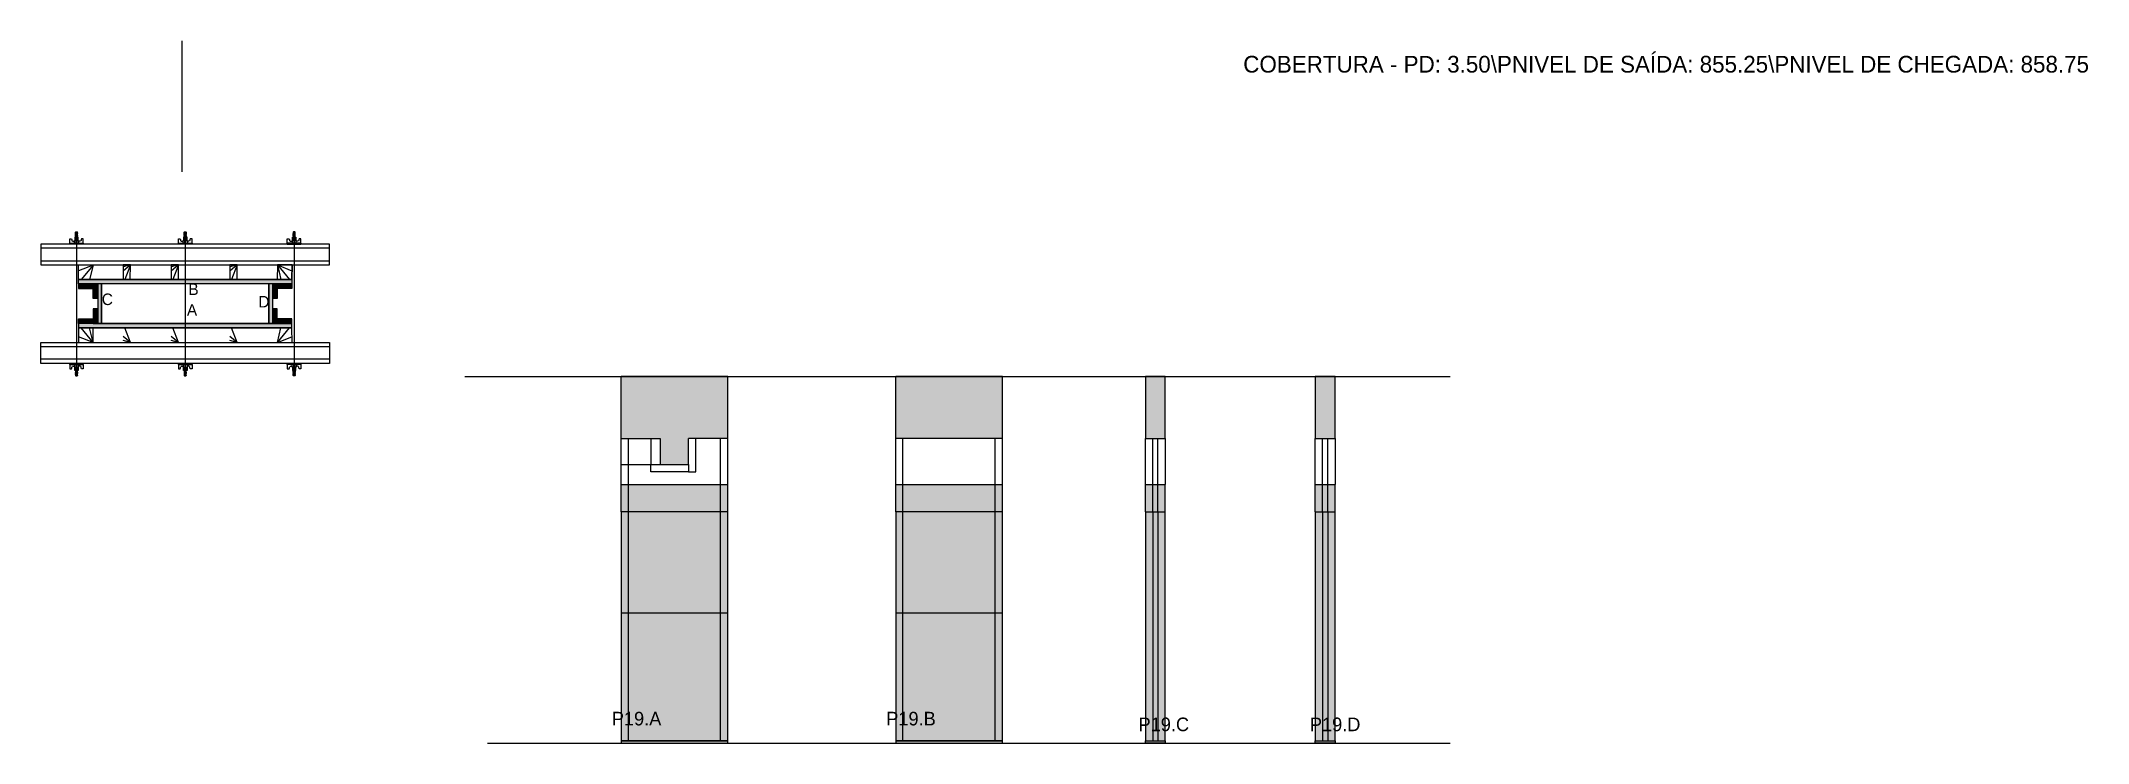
# Model space of a CAD drawing. Header units: metres. Extents: x 2846 to 4803, y 11245 to 11916.
import ezdxf

# ---------------------------------------------------------------- set-up
doc = ezdxf.new("R2010")
doc.units = ezdxf.units.M
for name, color, linetype in [('CHAPA', 7, 'Continuous'), ('COTA', 7, 'Continuous'), ('Hachura', 7, 'Continuous'), ('Madeira', 7, 'Continuous'), ('NOMENCLATURA', 7, 'Continuous'), ('Nível', 7, 'Continuous'), ('Painéis', 7, 'Continuous'), ('Perfil Metálico', 7, 'Continuous'), ('SARR_2.2x7', 7, 'Continuous'), ('SARRAFO', 7, 'Continuous'), ('Texto Seção', 7, 'Continuous'), ('TEXTO_GERAL', 7, 'Continuous')]:
    doc.layers.add(name, color=color, linetype=linetype)

msp = doc.modelspace()

# ---------------------------------------------------------------- hatches: boundary and pattern name
at = {"layer": 'COTA'}
h = msp.add_hatch(color=7, dxfattribs=at)
h.dxf.hatch_style = 1
h.paths.add_polyline_path([(3438, 11536.3), (3438, 11511.3), (3438, 11511.3), (3465, 11511.3), (3465, 11511.3), (3465, 11536.3), (3465, 11536.3), (3502.5, 11536.3), (3502.5, 11536.3), (3502.5, 11595.3), (3502.5, 11595.3), (3400.5, 11595.3), (3400.5, 11595.3), (3400.5, 11536.3), (3400.5, 11536.3), (3438, 11536.3)])
h = msp.add_hatch(color=7, dxfattribs=at)
h.dxf.hatch_style = 1
h.paths.add_polyline_path([(3663, 11595.3), (3663, 11536.3), (3663, 11536.3), (3765, 11536.3), (3765, 11536.3), (3765, 11595.3), (3765, 11595.3), (3663, 11595.3)])
h = msp.add_hatch(color=7, dxfattribs=at)
h.dxf.hatch_style = 1
h.paths.add_polyline_path([(3920.7, 11536.3), (3920.7, 11595.3), (3920.7, 11595.3), (3901.7, 11595.3), (3901.7, 11595.3), (3901.7, 11536.3), (3901.7, 11536.3), (3920.7, 11536.3)])
h = msp.add_hatch(color=7, dxfattribs=at)
h.dxf.hatch_style = 1
h.paths.add_polyline_path([(4083.2, 11536.3), (4083.2, 11595.3), (4083.2, 11595.3), (4064.2, 11595.3), (4064.2, 11595.3), (4064.2, 11536.3), (4064.2, 11536.3), (4083.2, 11536.3)])
at = {"layer": 'Hachura'}
h = msp.add_hatch(color=7, dxfattribs=at)
h.dxf.hatch_style = 1
h.paths.add_polyline_path([(2881.8, 11684), (2881.8, 11688), (2881.8, 11688), (3085.8, 11688), (3085.8, 11688), (3085.8, 11684), (3085.8, 11684), (2881.8, 11684)])
h = msp.add_hatch(color=7, dxfattribs=at)
h.dxf.hatch_style = 1
h.paths.add_polyline_path([(2881.8, 11684), (2881.8, 11688), (2881.8, 11688), (3085.8, 11688), (3085.8, 11688), (3085.8, 11684), (3085.8, 11684), (2881.8, 11684)])
h = msp.add_hatch(color=7, dxfattribs=at)
h.dxf.hatch_style = 1
h.paths.add_polyline_path([(2895.8, 11684), (2895.8, 11679.6), (2895.8, 11679.6), (2881.8, 11679.6), (2881.8, 11679.6), (2881.8, 11684), (2881.8, 11684), (2895.8, 11684)])
h = msp.add_hatch(color=7, dxfattribs=at)
h.dxf.hatch_style = 1
h.paths.add_polyline_path([(2900.2, 11684), (2895.8, 11684), (2895.8, 11684), (2895.8, 11670), (2895.8, 11670), (2900.2, 11670), (2900.2, 11670), (2900.2, 11684)])
h = msp.add_hatch(color=7, dxfattribs=at)
h.dxf.hatch_style = 1
h.paths.add_polyline_path([(2903.8, 11684), (2900.2, 11684), (2900.2, 11684), (2900.2, 11646), (2900.2, 11646), (2903.8, 11646), (2903.8, 11646), (2903.8, 11684)])
h = msp.add_hatch(color=7, dxfattribs=at)
h.dxf.hatch_style = 1
h.paths.add_polyline_path([(2903.8, 11684), (2900.2, 11684), (2900.2, 11684), (2900.2, 11646), (2900.2, 11646), (2903.8, 11646), (2903.8, 11646), (2903.8, 11684)])
h = msp.add_hatch(color=7, dxfattribs=at)
h.dxf.hatch_style = 1
h.paths.add_polyline_path([(3067.4, 11684), (3063.8, 11684), (3063.8, 11684), (3063.8, 11646), (3063.8, 11646), (3067.4, 11646), (3067.4, 11646), (3067.4, 11684)])
h = msp.add_hatch(color=7, dxfattribs=at)
h.dxf.hatch_style = 1
h.paths.add_polyline_path([(3067.4, 11684), (3063.8, 11684), (3063.8, 11684), (3063.8, 11646), (3063.8, 11646), (3067.4, 11646), (3067.4, 11646), (3067.4, 11684)])
h = msp.add_hatch(color=7, dxfattribs=at)
h.dxf.hatch_style = 1
h.paths.add_polyline_path([(3071.8, 11684), (3067.4, 11684), (3067.4, 11684), (3067.4, 11670), (3067.4, 11670), (3071.8, 11670), (3071.8, 11670), (3071.8, 11684)])
h = msp.add_hatch(color=7, dxfattribs=at)
h.dxf.hatch_style = 1
h.paths.add_polyline_path([(3071.8, 11684), (3071.8, 11679.6), (3071.8, 11679.6), (3085.8, 11679.6), (3085.8, 11679.6), (3085.8, 11684), (3085.8, 11684), (3071.8, 11684)])
h = msp.add_hatch(color=7, dxfattribs=at)
h.dxf.hatch_style = 1
h.paths.add_polyline_path([(2895.8, 11646), (2895.8, 11650.4), (2895.8, 11650.4), (2881.8, 11650.4), (2881.8, 11650.4), (2881.8, 11646), (2881.8, 11646), (2895.8, 11646)])
h = msp.add_hatch(color=7, dxfattribs=at)
h.dxf.hatch_style = 1
h.paths.add_polyline_path([(2881.8, 11646), (2881.8, 11642), (2881.8, 11642), (3085.8, 11642), (3085.8, 11642), (3085.8, 11646), (3085.8, 11646), (2881.8, 11646)])
h = msp.add_hatch(color=7, dxfattribs=at)
h.dxf.hatch_style = 1
h.paths.add_polyline_path([(2881.8, 11646), (2881.8, 11642), (2881.8, 11642), (3085.8, 11642), (3085.8, 11642), (3085.8, 11646), (3085.8, 11646), (2881.8, 11646)])
h = msp.add_hatch(color=7, dxfattribs=at)
h.dxf.hatch_style = 1
h.paths.add_polyline_path([(2900.2, 11646), (2895.8, 11646), (2895.8, 11646), (2895.8, 11660), (2895.8, 11660), (2900.2, 11660), (2900.2, 11660), (2900.2, 11646)])
h = msp.add_hatch(color=7, dxfattribs=at)
h.dxf.hatch_style = 1
h.paths.add_polyline_path([(3071.8, 11646), (3067.4, 11646), (3067.4, 11646), (3067.4, 11660), (3067.4, 11660), (3071.8, 11660), (3071.8, 11660), (3071.8, 11646)])
h = msp.add_hatch(color=7, dxfattribs=at)
h.dxf.hatch_style = 1
h.paths.add_polyline_path([(3071.8, 11646), (3071.8, 11650.4), (3071.8, 11650.4), (3085.8, 11650.4), (3085.8, 11650.4), (3085.8, 11646), (3085.8, 11646), (3071.8, 11646)])
h = msp.add_hatch(color=7, dxfattribs=at)
h.dxf.hatch_style = 1
h.paths.add_polyline_path([(3502.5, 11492.3), (3400.5, 11492.3), (3400.5, 11492.3), (3400.5, 11245.3), (3400.5, 11245.3), (3502.5, 11245.3), (3502.5, 11245.3), (3502.5, 11492.3)])
h = msp.add_hatch(color=7, dxfattribs=at)
h.dxf.hatch_style = 1
h.paths.add_polyline_path([(3765, 11492.3), (3663, 11492.3), (3663, 11492.3), (3663, 11245.3), (3663, 11245.3), (3765, 11245.3), (3765, 11245.3), (3765, 11492.3)])
h = msp.add_hatch(color=7, dxfattribs=at)
h.dxf.hatch_style = 1
h.paths.add_polyline_path([(3920.7, 11492.3), (3901.7, 11492.3), (3901.7, 11492.3), (3901.7, 11245.3), (3901.7, 11245.3), (3920.7, 11245.3), (3920.7, 11245.3), (3920.7, 11492.3)])
h = msp.add_hatch(color=7, dxfattribs=at)
h.dxf.hatch_style = 1
h.paths.add_polyline_path([(4083.2, 11492.3), (4064.2, 11492.3), (4064.2, 11492.3), (4064.2, 11245.3), (4064.2, 11245.3), (4083.2, 11245.3), (4083.2, 11245.3), (4083.2, 11492.3)])

# ---------------------------------------------------------------- linework, layer by layer
at = {"layer": 'CHAPA', "color": 7, "lineweight": 25}
for points in [[(2881.8, 11684), (2881.8, 11688), (3085.8, 11688), (3085.8, 11684)], [(2881.8, 11684), (2881.8, 11688), (3085.8, 11688), (3085.8, 11684)], [(2903.8, 11684), (2900.2, 11684), (2900.2, 11646), (2903.8, 11646)], [(2903.8, 11684), (2900.2, 11684), (2900.2, 11646), (2903.8, 11646)], [(3067.4, 11684), (3063.8, 11684), (3063.8, 11646), (3067.4, 11646)], [(3067.4, 11684), (3063.8, 11684), (3063.8, 11646), (3067.4, 11646)], [(2881.8, 11646), (2881.8, 11642), (3085.8, 11642), (3085.8, 11646)], [(2881.8, 11646), (2881.8, 11642), (3085.8, 11642), (3085.8, 11646)]]:
    msp.add_lwpolyline(points, close=True, dxfattribs=at)
at = {"layer": 'COTA', "color": 7, "lineweight": 25}
for p, q in [((3502.5, 11595.3), (3400.5, 11595.3)), ((3400.5, 11536.3), (3400.5, 11595.3)), ((3502.5, 11536.3), (3502.5, 11595.3)), ((3663, 11536.3), (3663, 11595.3)), ((3765, 11595.3), (3663, 11595.3)), ((3765, 11536.3), (3765, 11595.3))]:
    msp.add_line(p, q, dxfattribs=at)
for points in [[(3920.7, 11536.3), (3920.7, 11595.3), (3901.7, 11595.3), (3901.7, 11536.3)], [(4083.2, 11536.3), (4083.2, 11595.3), (4064.2, 11595.3), (4064.2, 11536.3)]]:
    msp.add_lwpolyline(points, dxfattribs=at)
at = {"layer": 'Defpoints', "color": 7, "lineweight": 25}
msp.add_line((2980.8, 11791), (2980.8, 11916), dxfattribs=at)
at = {"layer": 'Hachura', "color": 7, "lineweight": 25}
for p, q in [((2873.4, 11722), (2873.4, 11727.1)), ((2873.4, 11727.1), (2875.1, 11727.1)), ((2875.1, 11727.1), (2875.6, 11724.9)), ((2876, 11724.7), (2877.9, 11724.7)), ((2877.9, 11725.4), (2881.8, 11725.4)), ((2877.9, 11722.9), (2877.9, 11725.4)), ((2881.5, 11728.7), (2878.2, 11728.7)), ((2878.2, 11728.7), (2878.2, 11725.4)), ((2881.5, 11728.6), (2878.2, 11728.6)), ((2878.7, 11733), (2880.9, 11731.9)), ((2880.8, 11731.7), (2878.7, 11732.8)), ((2878.7, 11731.9), (2880.9, 11730.8)), ((2880.8, 11730.5), (2878.7, 11731.6)), ((2878.7, 11730.7), (2880.9, 11729.6)), ((2880.8, 11729.4), (2878.7, 11730.5)), ((2880, 11728.7), (2878.7, 11729.3)), ((2878.8, 11733.4), (2879.1, 11733.8)), ((2878.8, 11733.1), (2878.8, 11733.4)), ((2878.8, 11733.4), (2878.8, 11733.4)), ((2880.7, 11733.4), (2878.8, 11733.4)), ((2878.8, 11733.1), (2880.7, 11732.1)), ((2878.8, 11733.1), (2880.7, 11732.1)), ((2878.8, 11731.9), (2878.8, 11732.6)), ((2880.7, 11731.6), (2878.8, 11732.6)), ((2878.8, 11731.9), (2880.7, 11731)), ((2878.8, 11730.8), (2878.8, 11731.4)), ((2880.7, 11730.5), (2878.8, 11731.4)), ((2878.8, 11731.2), (2878.8, 11731.4)), ((2878.8, 11730.8), (2880.7, 11729.8)), ((2878.8, 11729.6), (2878.8, 11730.3)), ((2880.7, 11729.3), (2878.8, 11730.3)), ((2878.8, 11729.6), (2880.7, 11728.7)), ((2879.7, 11728.7), (2878.8, 11729.1)), ((2878.8, 11728.7), (2878.8, 11729.1)), ((2879.1, 11733.8), (2880.4, 11733.8)), ((2879.2, 11728.7), (2879.2, 11725.4)), ((2880.7, 11732.8), (2879.5, 11733.4)), ((2879.5, 11722.9), (2879.5, 11724.9)), ((2880.8, 11732.9), (2879.7, 11733.4)), ((2879.8, 11732.8), (2879.8, 11601)), ((2880, 11724.9), (2880, 11722.9)), ((2880.2, 11733.4), (2880.9, 11733.1)), ((2880.7, 11733.4), (2880.4, 11733.8)), ((2880.5, 11733.4), (2880.7, 11733.3)), ((2880.7, 11733.3), (2880.7, 11733.4)), ((2880.7, 11732.8), (2880.7, 11732.1)), ((2880.7, 11731), (2880.7, 11731.6)), ((2880.7, 11730.3), (2880.7, 11730.5)), ((2880.7, 11730.3), (2880.7, 11729.8)), ((2880.7, 11729.3), (2880.7, 11728.7)), ((2880.7, 11728.7), (2880.7, 11725.4)), ((2881.5, 11725.4), (2881.5, 11728.7)), ((2881.8, 11725.4), (2881.5, 11725.4)), ((2881.8, 11725.4), (2881.5, 11725.4)), ((2881.8, 11725.4), (2881.8, 11722.9)), ((2883.7, 11724.7), (2881.8, 11724.7)), ((2884.6, 11727.1), (2884, 11724.9)), ((2886.3, 11727.1), (2884.6, 11727.1)), ((2886.3, 11722.9), (2886.3, 11727.1)), ((2977.4, 11722), (2977.4, 11727.1)), ((2977.4, 11727.1), (2979.1, 11727.1)), ((2979.1, 11727.1), (2979.6, 11724.9)), ((2980, 11724.7), (2981.9, 11724.7)), ((2981.9, 11725.4), (2985.8, 11725.4)), ((2981.9, 11722.9), (2981.9, 11725.4)), ((2985.5, 11728.7), (2982.2, 11728.7)), ((2982.2, 11728.7), (2982.2, 11725.4)), ((2985.5, 11728.6), (2982.2, 11728.6)), ((2982.7, 11733), (2984.9, 11731.9)), ((2984.8, 11731.7), (2982.7, 11732.8)), ((2982.7, 11731.9), (2984.9, 11730.8)), ((2984.8, 11730.5), (2982.7, 11731.6)), ((2982.7, 11730.7), (2984.9, 11729.6)), ((2984.8, 11729.4), (2982.7, 11730.5)), ((2984, 11728.7), (2982.7, 11729.3)), ((2982.8, 11733.4), (2983.1, 11733.8)), ((2982.8, 11733.1), (2982.8, 11733.4)), ((2982.8, 11733.4), (2982.8, 11733.4)), ((2984.7, 11733.4), (2982.8, 11733.4)), ((2982.8, 11733.1), (2984.7, 11732.1)), ((2982.8, 11733.1), (2984.7, 11732.1)), ((2982.8, 11731.9), (2982.8, 11732.6)), ((2984.7, 11731.6), (2982.8, 11732.6)), ((2982.8, 11731.9), (2984.7, 11731)), ((2982.8, 11730.8), (2982.8, 11731.4)), ((2984.7, 11730.5), (2982.8, 11731.4)), ((2982.8, 11731.2), (2982.8, 11731.4)), ((2982.8, 11730.8), (2984.7, 11729.8)), ((2982.8, 11729.6), (2982.8, 11730.3)), ((2984.7, 11729.3), (2982.8, 11730.3)), ((2982.8, 11729.6), (2984.7, 11728.7)), ((2983.7, 11728.7), (2982.8, 11729.1)), ((2982.8, 11728.7), (2982.8, 11729.1)), ((2983.1, 11733.8), (2984.4, 11733.8)), ((2983.2, 11728.7), (2983.2, 11725.4)), ((2984.7, 11732.8), (2983.5, 11733.4)), ((2983.5, 11722.9), (2983.5, 11724.9)), ((2984.8, 11732.9), (2983.7, 11733.4)), ((2983.8, 11732.8), (2983.8, 11601)), ((2984, 11724.9), (2984, 11722.9)), ((2984.2, 11733.4), (2984.9, 11733.1)), ((2984.7, 11733.4), (2984.4, 11733.8)), ((2984.5, 11733.4), (2984.7, 11733.3)), ((2984.7, 11733.3), (2984.7, 11733.4)), ((2984.7, 11732.8), (2984.7, 11732.1)), ((2984.7, 11731), (2984.7, 11731.6)), ((2984.7, 11730.3), (2984.7, 11730.5)), ((2984.7, 11730.3), (2984.7, 11729.8)), ((2984.7, 11729.3), (2984.7, 11728.7)), ((2984.7, 11728.7), (2984.7, 11725.4)), ((2985.5, 11725.4), (2985.5, 11728.7)), ((2985.8, 11725.4), (2985.5, 11725.4)), ((2985.8, 11725.4), (2985.5, 11725.4)), ((2985.8, 11725.4), (2985.8, 11722.9)), ((2987.7, 11724.7), (2985.8, 11724.7)), ((2988.6, 11727.1), (2988, 11724.9)), ((2990.3, 11727.1), (2988.6, 11727.1)), ((2990.3, 11722.9), (2990.3, 11727.1)), ((3081.4, 11722.9), (3081.4, 11727.1)), ((3081.4, 11727.1), (3083.1, 11727.1)), ((3083.1, 11727.1), (3083.7, 11724.9)), ((3084, 11724.7), (3085.9, 11724.7)), ((3089.8, 11725.4), (3085.9, 11725.4)), ((3085.9, 11725.4), (3085.9, 11722.9)), ((3085.9, 11725.4), (3086.2, 11725.4)), ((3085.9, 11725.4), (3086.2, 11725.4)), ((3086.2, 11728.7), (3089.5, 11728.7)), ((3086.2, 11725.4), (3086.2, 11728.7)), ((3086.2, 11728.6), (3089.5, 11728.6)), ((3087.5, 11733.4), (3086.8, 11733.1)), ((3086.8, 11732.9), (3088, 11733.4)), ((3088.9, 11733), (3086.8, 11731.9)), ((3086.8, 11731.7), (3089, 11732.8)), ((3088.9, 11731.9), (3086.8, 11730.8)), ((3086.8, 11730.5), (3089, 11731.6)), ((3088.9, 11730.7), (3086.8, 11729.6)), ((3086.8, 11729.4), (3089, 11730.5)), ((3086.9, 11733.4), (3087.3, 11733.8)), ((3087.2, 11733.4), (3086.9, 11733.3)), ((3086.9, 11733.3), (3086.9, 11733.4)), ((3086.9, 11732.8), (3088.2, 11733.4)), ((3086.9, 11733.4), (3088.9, 11733.4)), ((3088.9, 11733.1), (3086.9, 11732.1)), ((3088.9, 11733.1), (3086.9, 11732.1)), ((3086.9, 11732.8), (3086.9, 11732.1)), ((3086.9, 11731.6), (3088.9, 11732.6)), ((3088.9, 11731.9), (3086.9, 11731)), ((3086.9, 11731), (3086.9, 11731.6)), ((3086.9, 11730.5), (3088.9, 11731.4)), ((3088.9, 11730.8), (3086.9, 11729.8)), ((3086.9, 11730.3), (3086.9, 11730.5)), ((3086.9, 11730.3), (3086.9, 11729.8)), ((3086.9, 11729.3), (3088.9, 11730.3)), ((3088.9, 11729.6), (3086.9, 11728.7)), ((3086.9, 11729.3), (3086.9, 11728.7)), ((3086.9, 11728.7), (3086.9, 11725.4)), ((3088.6, 11733.8), (3087.3, 11733.8)), ((3087.6, 11724.9), (3087.6, 11722.9)), ((3087.7, 11728.7), (3089, 11729.3)), ((3087.8, 11732.8), (3087.8, 11601)), ((3088, 11728.7), (3088.9, 11729.1)), ((3088.2, 11722.9), (3088.2, 11724.9)), ((3088.5, 11728.7), (3088.5, 11725.4)), ((3088.9, 11733.4), (3088.6, 11733.8)), ((3088.9, 11733.1), (3088.9, 11733.4)), ((3088.9, 11733.4), (3088.9, 11733.4)), ((3088.9, 11731.9), (3088.9, 11732.6)), ((3088.9, 11730.8), (3088.9, 11731.4)), ((3088.9, 11731.2), (3088.9, 11731.4)), ((3088.9, 11729.6), (3088.9, 11730.3)), ((3088.9, 11728.7), (3088.9, 11729.1)), ((3089.5, 11728.7), (3089.5, 11725.4)), ((3089.8, 11722.9), (3089.8, 11725.4)), ((3091.7, 11724.7), (3089.8, 11724.7)), ((3092.6, 11727.1), (3092, 11724.9)), ((3094.3, 11727.1), (3092.6, 11727.1)), ((3094.3, 11722), (3094.3, 11727.1)), ((2873.4, 11722.9), (2886.3, 11722.9)), ((2873.4, 11722.9), (2878.5, 11722.9)), ((2886.3, 11722), (2873.4, 11722)), ((2873.5, 11722.9), (2873.5, 11721.9)), ((2873.7, 11722.9), (2873.7, 11721.9)), ((2874.1, 11722.9), (2874.1, 11721.9)), ((2874.5, 11722.9), (2874.5, 11721.9)), ((2875.4, 11722.9), (2875.4, 11721.9)), ((2876.8, 11722.9), (2876.8, 11721.9)), ((2885.3, 11722), (2877.5, 11722)), ((2879.8, 11722.9), (2877.9, 11722.9)), ((2878.5, 11722.9), (2879.2, 11722.9)), ((2878.9, 11722.5), (2878.9, 11722.7)), ((2878.9, 11722.1), (2878.9, 11722.5)), ((2879.8, 11722.9), (2879.8, 11722)), ((2880.8, 11722.7), (2880.8, 11722.3)), ((2882.9, 11722.9), (2882.9, 11722)), ((2884.3, 11722.9), (2884.3, 11721.9)), ((2885.1, 11722.9), (2885.1, 11721.9)), ((2885.6, 11722.9), (2885.6, 11721.9)), ((2885.9, 11722.9), (2885.9, 11721.9)), ((2886.2, 11722.9), (2886.2, 11721.9)), ((2886.3, 11722.9), (2886.3, 11722)), ((2977.4, 11722.9), (2990.3, 11722.9)), ((2977.4, 11722.9), (2982.5, 11722.9)), ((2990.3, 11722), (2977.4, 11722)), ((2977.5, 11722.9), (2977.5, 11721.9)), ((2977.7, 11722.9), (2977.7, 11721.9)), ((2978.1, 11722.9), (2978.1, 11721.9)), ((2978.5, 11722.9), (2978.5, 11721.9)), ((2979.4, 11722.9), (2979.4, 11721.9)), ((2980.8, 11722.9), (2980.8, 11721.9)), ((2989.3, 11722), (2981.5, 11722)), ((2983.8, 11722.9), (2981.9, 11722.9)), ((2982.5, 11722.9), (2983.2, 11722.9)), ((2982.9, 11722.5), (2982.9, 11722.7)), ((2982.9, 11722.1), (2982.9, 11722.5)), ((2983.8, 11722.9), (2983.8, 11722)), ((2984.8, 11722.7), (2984.8, 11722.3)), ((2986.9, 11722.9), (2986.9, 11722)), ((2988.3, 11722.9), (2988.3, 11721.9)), ((2989.1, 11722.9), (2989.1, 11721.9)), ((2989.6, 11722.9), (2989.6, 11721.9)), ((2989.9, 11722.9), (2989.9, 11721.9)), ((2990.2, 11722.9), (2990.2, 11721.9)), ((2990.3, 11722.9), (2990.3, 11722)), ((3094.3, 11722.9), (3081.4, 11722.9)), ((3081.4, 11722.9), (3081.4, 11722)), ((3081.4, 11722), (3094.3, 11722)), ((3081.5, 11722.9), (3081.5, 11721.9)), ((3081.7, 11722.9), (3081.7, 11721.9)), ((3082.1, 11722.9), (3082.1, 11721.9)), ((3082.3, 11722), (3090.2, 11722)), ((3082.5, 11722.9), (3082.5, 11721.9)), ((3083.4, 11722.9), (3083.4, 11721.9)), ((3084.8, 11722.9), (3084.8, 11722)), ((3086.9, 11722.7), (3086.9, 11722.3)), ((3087.8, 11722.9), (3089.8, 11722.9)), ((3087.8, 11722.9), (3087.8, 11722)), ((3089.1, 11722.9), (3088.5, 11722.9)), ((3088.8, 11722.5), (3088.8, 11722.7)), ((3088.8, 11722.1), (3088.8, 11722.5)), ((3094.3, 11722.9), (3089.1, 11722.9)), ((3090.9, 11722.9), (3090.9, 11721.9)), ((3092.3, 11722.9), (3092.3, 11721.9)), ((3093.1, 11722.9), (3093.1, 11721.9)), ((3093.6, 11722.9), (3093.6, 11721.9)), ((3093.9, 11722.9), (3093.9, 11721.9)), ((3094.2, 11722.9), (3094.2, 11721.9)), ((2886.3, 11608), (2873.4, 11608)), ((2873.4, 11608), (2873.4, 11602.8)), ((2873.4, 11607), (2886.3, 11607)), ((2873.4, 11607), (2878.5, 11607)), ((2873.5, 11607), (2873.5, 11608)), ((2873.7, 11607), (2873.7, 11608)), ((2874.1, 11607), (2874.1, 11608)), ((2874.5, 11607), (2874.5, 11608)), ((2875.4, 11607), (2875.4, 11608)), ((2876.8, 11607), (2876.8, 11608)), ((2885.3, 11608), (2877.5, 11608)), ((2879.8, 11607), (2877.9, 11607)), ((2877.9, 11607), (2877.9, 11604.5)), ((2878.5, 11607), (2879.2, 11607)), ((2878.9, 11607.8), (2878.9, 11607.4)), ((2878.9, 11607.4), (2878.9, 11607.2)), ((2879.5, 11607), (2879.5, 11605)), ((2879.8, 11607), (2879.8, 11608)), ((2880, 11605), (2880, 11607)), ((2880.8, 11607.2), (2880.8, 11607.6)), ((2881.8, 11604.5), (2881.8, 11607)), ((2882.9, 11607), (2882.9, 11608)), ((2884.3, 11607), (2884.3, 11608)), ((2885.1, 11607), (2885.1, 11608)), ((2885.6, 11607), (2885.6, 11608)), ((2885.9, 11607), (2885.9, 11608)), ((2886.2, 11607), (2886.2, 11608)), ((2886.3, 11607), (2886.3, 11608)), ((2886.3, 11607), (2886.3, 11602.8)), ((2990.3, 11608), (2977.4, 11608)), ((2977.4, 11608), (2977.4, 11602.8)), ((2977.4, 11607), (2990.3, 11607)), ((2977.4, 11607), (2982.5, 11607)), ((2977.5, 11607), (2977.5, 11608)), ((2977.7, 11607), (2977.7, 11608)), ((2978.1, 11607), (2978.1, 11608)), ((2978.5, 11607), (2978.5, 11608)), ((2979.4, 11607), (2979.4, 11608)), ((2980.8, 11607), (2980.8, 11608)), ((2989.3, 11608), (2981.5, 11608)), ((2983.8, 11607), (2981.9, 11607)), ((2981.9, 11607), (2981.9, 11604.5)), ((2982.5, 11607), (2983.2, 11607)), ((2982.9, 11607.8), (2982.9, 11607.4)), ((2982.9, 11607.4), (2982.9, 11607.2)), ((2983.5, 11607), (2983.5, 11605)), ((2983.8, 11607), (2983.8, 11608)), ((2984, 11605), (2984, 11607)), ((2984.8, 11607.2), (2984.8, 11607.6)), ((2985.8, 11604.5), (2985.8, 11607)), ((2986.9, 11607), (2986.9, 11608)), ((2988.3, 11607), (2988.3, 11608)), ((2989.1, 11607), (2989.1, 11608)), ((2989.6, 11607), (2989.6, 11608)), ((2989.9, 11607), (2989.9, 11608)), ((2990.2, 11607), (2990.2, 11608)), ((2990.3, 11607), (2990.3, 11608)), ((2990.3, 11607), (2990.3, 11602.8)), ((3081.4, 11608), (3094.3, 11608)), ((3081.4, 11607), (3081.4, 11608)), ((3094.3, 11607), (3081.4, 11607)), ((3081.4, 11607), (3081.4, 11602.8)), ((3081.5, 11607), (3081.5, 11608)), ((3081.7, 11607), (3081.7, 11608)), ((3082.1, 11607), (3082.1, 11608)), ((3082.3, 11608), (3090.2, 11608)), ((3082.5, 11607), (3082.5, 11608)), ((3083.4, 11607), (3083.4, 11608)), ((3084.8, 11607), (3084.8, 11608)), ((3085.9, 11604.5), (3085.9, 11607)), ((3086.9, 11607.2), (3086.9, 11607.6)), ((3087.6, 11605), (3087.6, 11607)), ((3087.8, 11607), (3087.8, 11608)), ((3087.8, 11607), (3089.8, 11607)), ((3088.2, 11607), (3088.2, 11605)), ((3089.1, 11607), (3088.5, 11607)), ((3088.8, 11607.8), (3088.8, 11607.4)), ((3088.8, 11607.4), (3088.8, 11607.2)), ((3094.3, 11607), (3089.1, 11607)), ((3089.8, 11607), (3089.8, 11604.5)), ((3090.9, 11607), (3090.9, 11608)), ((3092.3, 11607), (3092.3, 11608)), ((3093.1, 11607), (3093.1, 11608)), ((3093.6, 11607), (3093.6, 11608)), ((3093.9, 11607), (3093.9, 11608)), ((3094.2, 11607), (3094.2, 11608)), ((3094.3, 11608), (3094.3, 11602.8)), ((2873.4, 11602.8), (2875.1, 11602.8)), ((2875.1, 11602.8), (2875.6, 11605)), ((2876, 11605.2), (2877.9, 11605.2)), ((2877.9, 11604.5), (2881.8, 11604.5)), ((2878.2, 11601.2), (2878.2, 11604.5)), ((2881.5, 11601.3), (2878.2, 11601.3)), ((2881.5, 11601.2), (2878.2, 11601.2)), ((2880, 11601.2), (2878.7, 11600.6)), ((2880.8, 11600.5), (2878.7, 11599.4)), ((2878.7, 11599.2), (2880.9, 11600.3)), ((2880.8, 11599.4), (2878.7, 11598.3)), ((2878.7, 11598), (2880.9, 11599.1)), ((2880.8, 11598.2), (2878.7, 11597.1)), ((2878.7, 11596.9), (2880.9, 11598)), ((2878.8, 11600.3), (2880.7, 11601.2)), ((2879.7, 11601.2), (2878.8, 11600.8)), ((2878.8, 11601.2), (2878.8, 11600.8)), ((2880.7, 11600.6), (2878.8, 11599.6)), ((2878.8, 11600.3), (2878.8, 11599.6)), ((2878.8, 11599.1), (2880.7, 11600.1)), ((2880.7, 11599.4), (2878.8, 11598.5)), ((2878.8, 11599.1), (2878.8, 11598.5)), ((2878.8, 11598), (2880.7, 11598.9)), ((2878.8, 11598.7), (2878.8, 11598.5)), ((2880.7, 11598.3), (2878.8, 11597.3)), ((2878.8, 11598), (2878.8, 11597.3)), ((2878.8, 11596.8), (2880.7, 11597.8)), ((2878.8, 11596.8), (2880.7, 11597.8)), ((2878.8, 11596.8), (2878.8, 11596.5)), ((2878.8, 11596.5), (2878.8, 11596.5)), ((2878.8, 11596.5), (2879.1, 11596.1)), ((2880.7, 11596.5), (2878.8, 11596.5)), ((2879.1, 11596.1), (2880.4, 11596.1)), ((2879.2, 11601.2), (2879.2, 11604.5)), ((2880.7, 11597.1), (2879.5, 11596.5)), ((2880.8, 11597), (2879.7, 11596.5)), ((2880.2, 11596.5), (2880.9, 11596.8)), ((2880.7, 11596.5), (2880.4, 11596.1)), ((2880.5, 11596.5), (2880.7, 11596.6)), ((2880.7, 11601.2), (2880.7, 11604.5)), ((2880.7, 11600.6), (2880.7, 11601.2)), ((2880.7, 11599.6), (2880.7, 11600.1)), ((2880.7, 11599.6), (2880.7, 11599.4)), ((2880.7, 11598.9), (2880.7, 11598.3)), ((2880.7, 11597.1), (2880.7, 11597.8)), ((2880.7, 11596.6), (2880.7, 11596.5)), ((2881.5, 11604.5), (2881.5, 11601.2)), ((2881.8, 11604.5), (2881.5, 11604.5)), ((2881.8, 11604.5), (2881.5, 11604.5)), ((2883.7, 11605.2), (2881.8, 11605.2)), ((2884.6, 11602.8), (2884, 11605)), ((2886.3, 11602.8), (2884.6, 11602.8)), ((2977.4, 11602.8), (2979.1, 11602.8)), ((2979.1, 11602.8), (2979.6, 11605)), ((2980, 11605.2), (2981.9, 11605.2)), ((2981.9, 11604.5), (2985.8, 11604.5)), ((2982.2, 11601.2), (2982.2, 11604.5)), ((2985.5, 11601.3), (2982.2, 11601.3)), ((2985.5, 11601.2), (2982.2, 11601.2)), ((2984, 11601.2), (2982.7, 11600.6)), ((2984.8, 11600.5), (2982.7, 11599.4)), ((2982.7, 11599.2), (2984.9, 11600.3)), ((2984.8, 11599.4), (2982.7, 11598.3)), ((2982.7, 11598), (2984.9, 11599.1)), ((2984.8, 11598.2), (2982.7, 11597.1)), ((2982.7, 11596.9), (2984.9, 11598)), ((2982.8, 11600.3), (2984.7, 11601.2)), ((2983.7, 11601.2), (2982.8, 11600.8)), ((2982.8, 11601.2), (2982.8, 11600.8)), ((2984.7, 11600.6), (2982.8, 11599.6)), ((2982.8, 11600.3), (2982.8, 11599.6)), ((2982.8, 11599.1), (2984.7, 11600.1)), ((2984.7, 11599.4), (2982.8, 11598.5)), ((2982.8, 11599.1), (2982.8, 11598.5)), ((2982.8, 11598), (2984.7, 11598.9)), ((2982.8, 11598.7), (2982.8, 11598.5)), ((2984.7, 11598.3), (2982.8, 11597.3)), ((2982.8, 11598), (2982.8, 11597.3)), ((2982.8, 11596.8), (2984.7, 11597.8)), ((2982.8, 11596.8), (2984.7, 11597.8)), ((2982.8, 11596.8), (2982.8, 11596.5)), ((2982.8, 11596.5), (2982.8, 11596.5)), ((2982.8, 11596.5), (2983.1, 11596.1)), ((2984.7, 11596.5), (2982.8, 11596.5)), ((2983.1, 11596.1), (2984.4, 11596.1)), ((2983.2, 11601.2), (2983.2, 11604.5)), ((2984.7, 11597.1), (2983.5, 11596.5)), ((2984.8, 11597), (2983.7, 11596.5)), ((2984.2, 11596.5), (2984.9, 11596.8)), ((2984.7, 11596.5), (2984.4, 11596.1)), ((2984.5, 11596.5), (2984.7, 11596.6)), ((2984.7, 11601.2), (2984.7, 11604.5)), ((2984.7, 11600.6), (2984.7, 11601.2)), ((2984.7, 11599.6), (2984.7, 11600.1)), ((2984.7, 11599.6), (2984.7, 11599.4)), ((2984.7, 11598.9), (2984.7, 11598.3)), ((2984.7, 11597.1), (2984.7, 11597.8)), ((2984.7, 11596.6), (2984.7, 11596.5)), ((2985.5, 11604.5), (2985.5, 11601.2)), ((2985.8, 11604.5), (2985.5, 11604.5)), ((2985.8, 11604.5), (2985.5, 11604.5)), ((2987.7, 11605.2), (2985.8, 11605.2)), ((2988.6, 11602.8), (2988, 11605)), ((2990.3, 11602.8), (2988.6, 11602.8)), ((3081.4, 11602.8), (3083.1, 11602.8)), ((3083.1, 11602.8), (3083.7, 11605)), ((3084, 11605.2), (3085.9, 11605.2)), ((3089.8, 11604.5), (3085.9, 11604.5)), ((3085.9, 11604.5), (3086.2, 11604.5)), ((3085.9, 11604.5), (3086.2, 11604.5)), ((3086.2, 11604.5), (3086.2, 11601.2)), ((3086.2, 11601.3), (3089.5, 11601.3)), ((3086.2, 11601.2), (3089.5, 11601.2)), ((3086.8, 11600.5), (3089, 11599.4)), ((3088.9, 11599.2), (3086.8, 11600.3)), ((3086.8, 11599.4), (3089, 11598.3)), ((3088.9, 11598), (3086.8, 11599.1)), ((3086.8, 11598.2), (3089, 11597.1)), ((3088.9, 11596.9), (3086.8, 11598)), ((3086.8, 11597), (3088, 11596.5)), ((3087.5, 11596.5), (3086.8, 11596.8)), ((3086.9, 11601.2), (3086.9, 11604.5)), ((3086.9, 11600.6), (3086.9, 11601.2)), ((3088.9, 11600.3), (3086.9, 11601.2)), ((3086.9, 11600.6), (3088.9, 11599.6)), ((3086.9, 11599.6), (3086.9, 11600.1)), ((3088.9, 11599.1), (3086.9, 11600.1)), ((3086.9, 11599.6), (3086.9, 11599.4)), ((3086.9, 11599.4), (3088.9, 11598.5)), ((3086.9, 11598.9), (3086.9, 11598.3)), ((3088.9, 11598), (3086.9, 11598.9)), ((3086.9, 11598.3), (3088.9, 11597.3)), ((3088.9, 11596.8), (3086.9, 11597.8)), ((3086.9, 11597.1), (3086.9, 11597.8)), ((3088.9, 11596.8), (3086.9, 11597.8)), ((3086.9, 11597.1), (3088.2, 11596.5)), ((3087.2, 11596.5), (3086.9, 11596.6)), ((3086.9, 11596.6), (3086.9, 11596.5)), ((3086.9, 11596.5), (3087.3, 11596.1)), ((3086.9, 11596.5), (3088.9, 11596.5)), ((3088.6, 11596.1), (3087.3, 11596.1)), ((3087.7, 11601.2), (3089, 11600.6)), ((3088, 11601.2), (3088.9, 11600.8)), ((3088.5, 11601.2), (3088.5, 11604.5)), ((3088.9, 11596.5), (3088.6, 11596.1)), ((3088.9, 11601.2), (3088.9, 11600.8)), ((3088.9, 11600.3), (3088.9, 11599.6)), ((3088.9, 11599.1), (3088.9, 11598.5)), ((3088.9, 11598.7), (3088.9, 11598.5)), ((3088.9, 11598), (3088.9, 11597.3)), ((3088.9, 11596.8), (3088.9, 11596.5)), ((3088.9, 11596.5), (3088.9, 11596.5)), ((3089.5, 11601.2), (3089.5, 11604.5)), ((3091.7, 11605.2), (3089.8, 11605.2)), ((3092.6, 11602.8), (3092, 11605)), ((3094.3, 11602.8), (3092.6, 11602.8))]:
    msp.add_line(p, q, dxfattribs=at)
at = {"layer": 'Madeira', "color": 7, "lineweight": 25}
for p, q in [((2895.9, 11701.9), (2881.9, 11696.5)), ((2895.9, 11701.9), (2884.3, 11688)), ((2895.9, 11701.9), (2892.4, 11688)), ((2931.4, 11702), (2924.3, 11696.2)), ((2931.4, 11702), (2924.4, 11700.2)), ((2931.4, 11702), (2925.9, 11688)), ((2977.4, 11702), (2970.3, 11696.2)), ((2977.4, 11702), (2970.4, 11700.2)), ((2977.4, 11702), (2971.9, 11688)), ((3033.4, 11702), (3026.3, 11696.2)), ((3033.4, 11702), (3026.4, 11700.2)), ((3033.4, 11702), (3027.9, 11688)), ((3071.9, 11702), (3083.4, 11688)), ((3071.9, 11702), (3075.3, 11688)), ((3071.9, 11702), (3085.8, 11696.5)), ((2895.9, 11628), (2881.9, 11633.4)), ((2895.9, 11628), (2884.3, 11641.9)), ((2895.9, 11628), (2892.4, 11642)), ((2931.4, 11627.9), (2924.3, 11633.7)), ((2931.4, 11627.9), (2924.4, 11629.7)), ((2931.4, 11627.9), (2925.9, 11641.9)), ((2977.4, 11627.9), (2970.3, 11633.7)), ((2977.4, 11627.9), (2970.4, 11629.7)), ((2977.4, 11627.9), (2971.9, 11641.9)), ((3033.4, 11627.9), (3026.3, 11633.7)), ((3033.4, 11627.9), (3026.4, 11629.7)), ((3033.4, 11627.9), (3027.9, 11641.9)), ((3071.9, 11627.9), (3083.4, 11641.9)), ((3071.9, 11627.9), (3075.3, 11641.9)), ((3071.9, 11627.9), (3085.8, 11633.4))]:
    msp.add_line(p, q, dxfattribs=at)
for points in [[(3085.9, 11702), (3085.8, 11688), (2881.8, 11688), (2881.9, 11702)], [(2931.4, 11702), (2924.4, 11702), (2924.3, 11688), (2931.3, 11688)], [(2977.4, 11702), (2970.4, 11702), (2970.3, 11688), (2977.3, 11688)], [(3033.4, 11702), (3026.4, 11702), (3026.3, 11688), (3033.3, 11688)], [(3071.9, 11702), (3071.8, 11688), (3085.8, 11688), (3085.9, 11702)], [(2895.9, 11628), (2895.8, 11642), (2881.8, 11641.9), (2881.9, 11627.9)], [(3085.9, 11627.9), (3085.8, 11641.9), (2881.8, 11641.9), (2881.9, 11627.9)]]:
    msp.add_lwpolyline(points, close=True, dxfattribs=at)
at = {"layer": 'Nível', "color": 7, "lineweight": 25}
for p, q in [((3251.2, 11595.3), (4193.2, 11595.3)), ((3272.8, 11245.3), (4193.2, 11245.3))]:
    msp.add_line(p, q, dxfattribs=at)
at = {"layer": 'Painéis', "color": 7, "lineweight": 25}
for p, q in [((3400.5, 11492.3), (3400.5, 11536.3)), ((3400.5, 11536.3), (3438, 11536.3)), ((3438, 11536.3), (3438, 11511.3)), ((3465, 11511.3), (3465, 11536.3)), ((3502.5, 11536.3), (3465, 11536.3)), ((3502.5, 11492.3), (3502.5, 11536.3)), ((3765, 11536.3), (3663, 11536.3)), ((3663, 11492.3), (3663, 11536.3)), ((3765, 11492.3), (3765, 11536.3)), ((3901.7, 11492.3), (3901.7, 11536.3)), ((3901.7, 11536.3), (3920.7, 11536.3)), ((3920.7, 11536.3), (3920.7, 11492.3)), ((4064.2, 11492.3), (4064.2, 11536.3)), ((4064.2, 11536.3), (4083.2, 11536.3)), ((4083.2, 11536.3), (4083.2, 11492.3)), ((3400.5, 11511.3), (3465, 11511.3)), ((3400.5, 11492.3), (3502.5, 11492.3)), ((3400.5, 11466.3), (3400.5, 11492.3)), ((3502.5, 11466.3), (3502.5, 11492.3)), ((3663, 11492.3), (3765, 11492.3)), ((3663, 11466.3), (3663, 11492.3)), ((3765, 11466.3), (3765, 11492.3)), ((3901.7, 11492.3), (3920.7, 11492.3)), ((3901.7, 11466.3), (3901.7, 11492.3)), ((3920.7, 11466.3), (3920.7, 11492.3)), ((4064.2, 11492.3), (4083.2, 11492.3)), ((4064.2, 11466.3), (4064.2, 11492.3)), ((4083.2, 11466.3), (4083.2, 11492.3)), ((3400.5, 11466.3), (3400.5, 11369.3)), ((3502.5, 11466.3), (3400.5, 11466.3)), ((3502.5, 11369.3), (3502.5, 11466.3)), ((3663, 11466.3), (3663, 11369.3)), ((3765, 11466.3), (3663, 11466.3)), ((3765, 11369.3), (3765, 11466.3)), ((3901.7, 11466.3), (3901.7, 11247.3)), ((3901.7, 11466.3), (3920.7, 11466.3)), ((3920.7, 11247.3), (3920.7, 11466.3)), ((4064.2, 11466.3), (4064.2, 11247.3)), ((4064.2, 11466.3), (4083.2, 11466.3)), ((4083.2, 11247.3), (4083.2, 11466.3)), ((3400.5, 11369.3), (3400.5, 11245.3)), ((3502.5, 11369.3), (3400.5, 11369.3)), ((3502.5, 11245.3), (3502.5, 11369.3)), ((3663, 11369.3), (3663, 11245.3)), ((3765, 11369.3), (3663, 11369.3)), ((3765, 11245.3), (3765, 11369.3)), ((3400.5, 11247.3), (3502.5, 11247.3)), ((3663, 11247.3), (3765, 11247.3)), ((3901.7, 11247.3), (3920.7, 11247.3)), ((4064.2, 11247.3), (4083.2, 11247.3))]:
    msp.add_line(p, q, dxfattribs=at)
for points in [[(3063.8, 11646), (3063.8, 11684), (2903.8, 11684), (2903.8, 11646)], [(3502.5, 11247.3), (3400.5, 11247.3), (3400.5, 11245.3), (3502.5, 11245.3)], [(3765, 11247.3), (3663, 11247.3), (3663, 11245.3), (3765, 11245.3)], [(3901.7, 11247.3), (3920.7, 11247.3), (3920.7, 11245.3), (3901.7, 11245.3)], [(4064.2, 11247.3), (4083.2, 11247.3), (4083.2, 11245.3), (4064.2, 11245.3)]]:
    msp.add_lwpolyline(points, close=True, dxfattribs=at)
at = {"layer": 'Perfil Metálico', "color": 7, "lineweight": 25}
for points in [[(2845.8, 11722), (2845.8, 11702), (3121.8, 11702), (3121.8, 11722)], [(3121.8, 11706), (3121.8, 11718), (2845.8, 11718), (2845.8, 11706)], [(2845.8, 11608), (2845.8, 11628), (3121.8, 11628), (3121.8, 11608)], [(3121.8, 11624), (3121.8, 11612), (2845.8, 11612), (2845.8, 11624)]]:
    msp.add_lwpolyline(points, close=True, dxfattribs=at)
at = {"layer": 'SARR_2.2x7', "color": 7, "lineweight": 25}
for p, q in [((3407.5, 11511.3), (3407.5, 11536.3)), ((3428.9, 11536.3), (3428.9, 11511.3)), ((3472, 11504.3), (3472, 11536.3)), ((3495.5, 11492.3), (3495.5, 11536.3)), ((3670, 11492.3), (3670, 11536.3)), ((3758, 11492.3), (3758, 11536.3)), ((3908.7, 11492.3), (3908.7, 11536.3)), ((3913.7, 11492.3), (3913.7, 11536.3)), ((4071.2, 11492.3), (4071.2, 11536.3)), ((4076.2, 11492.3), (4076.2, 11536.3)), ((3407.5, 11492.3), (3407.5, 11511.3)), ((3428.9, 11504.3), (3428.9, 11511.3)), ((3465, 11511.3), (3465, 11504.3)), ((3407.5, 11466.3), (3407.5, 11492.3)), ((3465, 11504.3), (3428.9, 11504.3)), ((3465, 11504.3), (3472, 11504.3)), ((3495.5, 11466.3), (3495.5, 11492.3)), ((3670, 11466.3), (3670, 11492.3)), ((3758, 11466.3), (3758, 11492.3)), ((3908.7, 11466.3), (3908.7, 11492.3)), ((3913.6, 11466.3), (3913.6, 11492.3)), ((4071.1, 11466.3), (4071.1, 11492.3)), ((4076.1, 11466.3), (4076.1, 11492.3)), ((3407.5, 11369.3), (3407.5, 11466.3)), ((3495.5, 11369.3), (3495.5, 11466.3)), ((3670, 11369.3), (3670, 11466.3)), ((3758, 11369.3), (3758, 11466.3)), ((3908.7, 11466.3), (3908.7, 11247.3)), ((3913.7, 11466.3), (3913.7, 11247.3)), ((4071.2, 11466.3), (4071.2, 11247.3)), ((4076.2, 11466.3), (4076.2, 11247.3)), ((3407.5, 11247.3), (3407.5, 11369.3)), ((3495.5, 11247.3), (3495.5, 11369.3)), ((3670, 11247.3), (3670, 11369.3)), ((3758, 11247.3), (3758, 11369.3)), ((3407.5, 11247.3), (3407.5, 11247.3)), ((3495.5, 11247.3), (3495.5, 11247.3)), ((3670, 11247.3), (3670, 11247.3)), ((3758, 11247.3), (3758, 11247.3))]:
    msp.add_line(p, q, dxfattribs=at)
at = {"layer": 'SARRAFO', "color": 7, "lineweight": 25}
for points in [[(2881.8, 11679.6), (2895.8, 11679.6), (2895.8, 11684), (2881.8, 11684)], [(2895.8, 11670), (2895.8, 11684), (2900.2, 11684), (2900.2, 11670)], [(3067.4, 11670), (3067.4, 11684), (3071.8, 11684), (3071.8, 11670)], [(3085.8, 11679.6), (3071.8, 11679.6), (3071.8, 11684), (3085.8, 11684)], [(2881.8, 11650.4), (2895.8, 11650.4), (2895.8, 11646), (2881.8, 11646)], [(2895.8, 11660), (2895.8, 11646), (2900.2, 11646), (2900.2, 11660)], [(3067.4, 11660), (3067.4, 11646), (3071.8, 11646), (3071.8, 11660)], [(3085.8, 11650.4), (3071.8, 11650.4), (3071.8, 11646), (3085.8, 11646)]]:
    msp.add_lwpolyline(points, close=True, dxfattribs=at)

# ---------------------------------------------------------------- texts
at = {"layer": 'NOMENCLATURA', "color": 7, "lineweight": 25}
msp.add_text('COBERTURA - PD: 3.50\\PNIVEL DE SAÍDA: 855.25\\PNIVEL DE CHEGADA: 858.75', height=16, dxfattribs=at).set_placement((3995.3, 11885.8))
at = {"layer": 'Texto Seção', "color": 7, "lineweight": 25}
for s, p in [('P19.A', (3391.6, 11262.1)), ('P19.B', (3654, 11262.1)), ('P19.C', (3895.2, 11256.6)), ('P19.D', (4059, 11256.6))]:
    msp.add_text(s, height=13, dxfattribs=at).set_placement(p)
at = {"layer": 'TEXTO_GERAL', "color": 7, "lineweight": 25}
for s, p in [('B', (2986.8, 11673.3)), ('C', (2904, 11663.7)), ('A', (2985.4, 11653.5)), ('D', (3053.7, 11661.4))]:
    msp.add_text(s, height=11, dxfattribs=at).set_placement(p)

doc.saveas('drawing.dxf')
